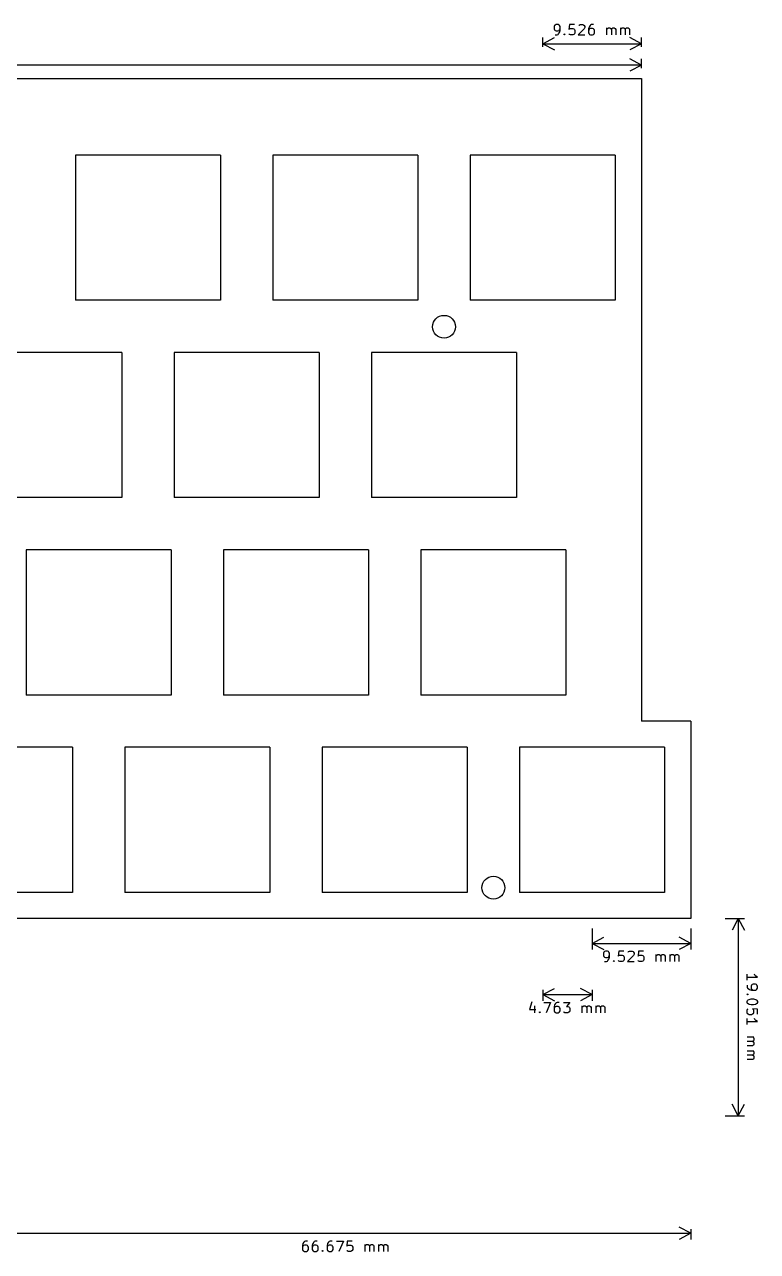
# Model space of a CAD drawing. Extents: x -4 to 144, y -112 to 10.
# Drawn here: x 73.3 to 144, y -108.3 to 10.1 of the extents above; entities that cross this region are included whole.
import ezdxf

# ---------------------------------------------------------------- set-up
doc = ezdxf.new("R2010")
doc.units = 0
doc.layers.add('BLACK', color=7, linetype='CONTINUOUS')

msp = doc.modelspace()

# ---------------------------------------------------------------- linework, layer by layer
at = {"layer": 'BLACK', "linetype": 'CONTINUOUS'}
for p, q in [((124.413, 10.0024), (124.366, 9.90714)), ((124.366, 9.90714), (124.366, 9.66905)), ((124.366, 9.66905), (124.413, 9.57381)), ((124.461, 10.05), (124.413, 10.0024)), ((124.413, 9.57381), (124.461, 9.52619)), ((124.556, 10.0976), (124.461, 10.05)), ((124.461, 9.52619), (124.556, 9.47857)), ((124.747, 10.0976), (124.556, 10.0976)), ((124.556, 9.47857), (124.747, 9.47857)), ((124.842, 10.05), (124.747, 10.0976)), ((124.747, 9.47857), (124.842, 9.52619)), ((124.89, 10.0024), (124.842, 10.05)), ((124.842, 9.52619), (124.89, 9.57381)), ((124.937, 9.90714), (124.89, 10.0024)), ((124.89, 9.57381), (124.937, 9.66905)), ((124.89, 9.33571), (124.937, 9.52619)), ((124.937, 9.52619), (124.937, 9.90714)), ((125.842, 10.0976), (125.794, 9.62143)), ((125.794, 9.62143), (125.842, 9.66905)), ((126.318, 10.0976), (125.842, 10.0976)), ((125.842, 9.66905), (125.937, 9.71667)), ((125.937, 9.71667), (126.175, 9.71667)), ((126.175, 9.71667), (126.271, 9.66905)), ((126.271, 9.66905), (126.318, 9.62143)), ((126.318, 9.62143), (126.366, 9.52619)), ((126.366, 9.52619), (126.366, 9.2881)), ((127.271, 9.66905), (126.699, 9.09762)), ((126.747, 10.0024), (126.794, 10.05)), ((126.794, 10.05), (126.89, 10.0976)), ((126.89, 10.0976), (127.128, 10.0976)), ((127.128, 10.0976), (127.223, 10.05)), ((127.223, 10.05), (127.271, 10.0024)), ((127.271, 10.0024), (127.318, 9.90714)), ((127.318, 9.8119), (127.271, 9.66905)), ((127.318, 9.90714), (127.318, 9.8119)), ((127.747, 9.85952), (127.699, 9.66905)), ((127.699, 9.66905), (127.699, 9.2881)), ((127.747, 9.62143), (127.699, 9.52619)), ((127.842, 10.0024), (127.747, 9.85952)), ((127.794, 9.66905), (127.747, 9.62143)), ((127.89, 9.71667), (127.794, 9.66905)), ((127.89, 10.05), (127.842, 10.0024)), ((127.985, 10.0976), (127.89, 10.05)), ((128.08, 9.71667), (127.89, 9.71667)), ((128.175, 10.0976), (127.985, 10.0976)), ((128.175, 9.66905), (128.08, 9.71667)), ((128.223, 9.62143), (128.175, 9.66905)), ((128.271, 9.52619), (128.223, 9.62143)), ((128.271, 9.2881), (128.271, 9.52619)), ((129.461, 9.09762), (129.461, 9.76428)), ((129.461, 9.66905), (129.509, 9.71667)), ((129.509, 9.71667), (129.604, 9.76428)), ((129.604, 9.76428), (129.747, 9.76428)), ((129.747, 9.76428), (129.842, 9.71667)), ((129.842, 9.71667), (129.89, 9.62143)), ((129.89, 9.62143), (129.937, 9.71667)), ((129.89, 9.62143), (129.89, 9.09762)), ((129.937, 9.71667), (130.032, 9.76428)), ((130.032, 9.76428), (130.175, 9.76428)), ((130.175, 9.76428), (130.271, 9.71667)), ((130.271, 9.71667), (130.318, 9.62143)), ((130.318, 9.62143), (130.318, 9.09762)), ((130.794, 9.09762), (130.794, 9.76428)), ((130.794, 9.66905), (130.842, 9.71667)), ((130.842, 9.71667), (130.937, 9.76428)), ((130.937, 9.76428), (131.08, 9.76428)), ((131.08, 9.76428), (131.175, 9.71667)), ((131.175, 9.71667), (131.223, 9.62143)), ((131.223, 9.62143), (131.271, 9.71667)), ((131.223, 9.62143), (131.223, 9.09762)), ((131.271, 9.71667), (131.366, 9.76428)), ((131.366, 9.76428), (131.509, 9.76428)), ((131.509, 9.76428), (131.604, 9.71667)), ((131.604, 9.71667), (131.652, 9.62143)), ((131.652, 9.62143), (131.652, 9.09762)), ((123.269, 7.95), (123.269, 8.83642)), ((123.269, 8.25), (124.396, 8.83642)), ((124.461, 9.09762), (124.652, 9.09762)), ((124.652, 9.09762), (124.747, 9.14524)), ((124.747, 9.14524), (124.794, 9.19286)), ((124.794, 9.19286), (124.89, 9.33571)), ((125.318, 9.14524), (125.366, 9.19286)), ((125.366, 9.09762), (125.318, 9.14524)), ((125.366, 9.19286), (125.413, 9.14524)), ((125.366, 9.19286), (125.366, 9.09762)), ((125.413, 9.14524), (125.366, 9.09762)), ((125.842, 9.14524), (125.794, 9.19286)), ((125.937, 9.09762), (125.842, 9.14524)), ((126.175, 9.09762), (125.937, 9.09762)), ((126.271, 9.14524), (126.175, 9.09762)), ((126.318, 9.19286), (126.271, 9.14524)), ((126.366, 9.2881), (126.318, 9.19286)), ((126.699, 9.09762), (127.318, 9.09762)), ((127.699, 9.2881), (127.747, 9.19286)), ((127.747, 9.19286), (127.794, 9.14524)), ((127.794, 9.14524), (127.89, 9.09762)), ((127.89, 9.09762), (128.08, 9.09762)), ((128.08, 9.09762), (128.175, 9.14524)), ((128.175, 9.14524), (128.223, 9.19286)), ((128.223, 9.19286), (128.271, 9.2881)), ((132.796, 8.25), (131.669, 8.83642)), ((132.796, 7.95), (132.796, 8.83642)), ((123.269, 8.25), (132.796, 8.25)), ((123.269, 8.25), (124.396, 7.66358)), ((132.796, 8.25), (131.669, 7.66358)), ((132.796, 6.185), (-0.555, 6.185)), ((132.796, 6.185), (131.669, 6.77142)), ((132.796, 6.185), (131.669, 5.59858)), ((132.796, 5.875), (132.796, 6.77142)), ((0, 4.875), (132.796, 4.875)), ((132.796, 4.875), (132.796, -57.15)), ((78.1705, -2.525), (78.1705, -16.525)), ((92.1705, -2.525), (78.1705, -2.525)), ((92.1705, -2.525), (92.1705, -16.525)), ((97.2205, -2.525), (97.2205, -16.525)), ((111.221, -2.525), (97.2205, -2.525)), ((111.221, -2.525), (111.221, -16.525)), ((116.27, -2.525), (116.27, -16.525)), ((130.27, -2.525), (116.27, -2.525)), ((130.27, -2.525), (130.27, -16.525)), ((92.1705, -16.525), (78.1705, -16.525)), ((111.221, -16.525), (97.2205, -16.525)), ((130.27, -16.525), (116.27, -16.525)), ((82.6445, -21.575), (68.6445, -21.575)), ((82.6445, -21.575), (82.6445, -35.575)), ((87.6945, -21.575), (87.6945, -35.575)), ((101.694, -21.575), (87.6945, -21.575)), ((101.694, -21.575), (101.694, -35.575)), ((106.745, -21.575), (106.745, -35.575)), ((120.744, -21.575), (106.745, -21.575)), ((120.744, -21.575), (120.744, -35.575)), ((82.6445, -35.575), (68.6445, -35.575)), ((101.694, -35.575), (87.6945, -35.575)), ((120.744, -35.575), (106.745, -35.575)), ((87.4075, -40.625), (73.4075, -40.625)), ((73.4075, -40.625), (73.4075, -54.625)), ((87.4075, -40.625), (87.4075, -54.625)), ((92.4575, -40.625), (92.4575, -54.625)), ((106.457, -40.625), (92.4575, -40.625)), ((106.457, -40.625), (106.457, -54.625)), ((111.507, -40.625), (111.507, -54.625)), ((125.507, -40.625), (111.507, -40.625)), ((125.507, -40.625), (125.507, -54.625)), ((87.4075, -54.625), (73.4075, -54.625)), ((106.457, -54.625), (92.4575, -54.625)), ((125.507, -54.625), (111.507, -54.625)), ((137.558, -57.15), (132.796, -57.15)), ((137.558, -57.15), (137.558, -76.2)), ((77.8825, -59.675), (63.8825, -59.675)), ((77.8825, -59.675), (77.8825, -73.675)), ((96.9325, -59.675), (82.9325, -59.675)), ((82.9325, -59.675), (82.9325, -73.675)), ((96.9325, -59.675), (96.9325, -73.675)), ((115.983, -59.675), (101.983, -59.675)), ((101.983, -59.675), (101.983, -73.675)), ((115.983, -59.675), (115.983, -73.675)), ((135.032, -59.675), (121.032, -59.675)), ((121.032, -59.675), (121.032, -73.675)), ((135.032, -59.675), (135.032, -73.675)), ((77.8825, -73.675), (63.8825, -73.675)), ((96.9325, -73.675), (82.9325, -73.675)), ((115.983, -73.675), (101.983, -73.675)), ((135.032, -73.675), (121.032, -73.675)), ((137.558, -76.2), (70.8825, -76.2)), ((140.882, -76.2), (142.726, -76.2)), ((142.14, -76.2), (141.554, -77.3265)), ((142.14, -76.2), (142.14, -95.251)), ((142.14, -76.2), (142.726, -77.3265)), ((128.032, -77.15), (128.032, -79.1864)), ((128.032, -78.6), (129.159, -78.0136)), ((137.558, -78.6), (136.431, -78.0136)), ((137.558, -77.15), (137.558, -79.1864)), ((128.032, -78.6), (137.558, -78.6)), ((128.032, -78.6), (129.159, -79.1864)), ((129.319, -79.3524), (129.224, -79.4)), ((129.509, -79.3524), (129.319, -79.3524)), ((129.605, -79.4), (129.509, -79.3524)), ((130.605, -79.3524), (130.557, -79.8286)), ((131.081, -79.3524), (130.605, -79.3524)), ((131.557, -79.4), (131.652, -79.3524)), ((131.652, -79.3524), (131.89, -79.3524)), ((131.89, -79.3524), (131.985, -79.4)), ((132.509, -79.3524), (132.462, -79.8286)), ((132.985, -79.3524), (132.509, -79.3524)), ((137.558, -78.6), (136.431, -79.1864)), ((129.176, -79.4476), (129.128, -79.5429)), ((129.128, -79.5429), (129.128, -79.781)), ((129.128, -79.781), (129.176, -79.8762)), ((129.224, -79.4), (129.176, -79.4476)), ((129.176, -79.8762), (129.224, -79.9238)), ((129.224, -79.9238), (129.319, -79.9714)), ((129.224, -80.3524), (129.414, -80.3524)), ((129.319, -79.9714), (129.509, -79.9714)), ((129.414, -80.3524), (129.509, -80.3048)), ((129.509, -79.9714), (129.605, -79.9238)), ((129.509, -80.3048), (129.557, -80.2571)), ((129.557, -80.2571), (129.652, -80.1143)), ((129.652, -79.4476), (129.605, -79.4)), ((129.605, -79.9238), (129.652, -79.8762)), ((129.7, -79.5429), (129.652, -79.4476)), ((129.652, -79.8762), (129.7, -79.781)), ((129.652, -80.1143), (129.7, -79.9238)), ((129.7, -79.9238), (129.7, -79.5429)), ((130.081, -80.3048), (130.128, -80.2571)), ((130.128, -80.3524), (130.081, -80.3048)), ((130.128, -80.2571), (130.176, -80.3048)), ((130.128, -80.2571), (130.128, -80.3524)), ((130.176, -80.3048), (130.128, -80.3524)), ((130.557, -79.8286), (130.605, -79.781)), ((130.605, -80.3048), (130.557, -80.2571)), ((130.605, -79.781), (130.7, -79.7333)), ((130.7, -80.3524), (130.605, -80.3048)), ((130.7, -79.7333), (130.938, -79.7333)), ((130.938, -80.3524), (130.7, -80.3524)), ((130.938, -79.7333), (131.033, -79.781)), ((131.033, -80.3048), (130.938, -80.3524)), ((131.033, -79.781), (131.081, -79.8286)), ((131.081, -80.2571), (131.033, -80.3048)), ((131.081, -79.8286), (131.128, -79.9238)), ((131.128, -80.1619), (131.081, -80.2571)), ((131.128, -79.9238), (131.128, -80.1619)), ((132.033, -79.781), (131.462, -80.3524)), ((131.462, -80.3524), (132.081, -80.3524)), ((131.509, -79.4476), (131.557, -79.4)), ((131.985, -79.4), (132.033, -79.4476)), ((132.033, -79.4476), (132.081, -79.5429)), ((132.081, -79.6381), (132.033, -79.781)), ((132.081, -79.5429), (132.081, -79.6381)), ((132.462, -79.8286), (132.509, -79.781)), ((132.509, -80.3048), (132.462, -80.2571)), ((132.509, -79.781), (132.605, -79.7333)), ((132.605, -80.3524), (132.509, -80.3048)), ((132.605, -79.7333), (132.843, -79.7333)), ((132.843, -80.3524), (132.605, -80.3524)), ((132.843, -79.7333), (132.938, -79.781)), ((132.938, -80.3048), (132.843, -80.3524)), ((132.938, -79.781), (132.985, -79.8286)), ((132.985, -80.2571), (132.938, -80.3048)), ((132.985, -79.8286), (133.033, -79.9238)), ((133.033, -80.1619), (132.985, -80.2571)), ((133.033, -79.9238), (133.033, -80.1619)), ((134.224, -80.3524), (134.224, -79.6857)), ((134.224, -79.781), (134.271, -79.7333)), ((134.271, -79.7333), (134.366, -79.6857)), ((134.366, -79.6857), (134.509, -79.6857)), ((134.509, -79.6857), (134.605, -79.7333)), ((134.605, -79.7333), (134.652, -79.8286)), ((134.652, -79.8286), (134.7, -79.7333)), ((134.652, -79.8286), (134.652, -80.3524)), ((134.7, -79.7333), (134.795, -79.6857)), ((134.795, -79.6857), (134.938, -79.6857)), ((134.938, -79.6857), (135.033, -79.7333)), ((135.033, -79.7333), (135.081, -79.8286)), ((135.081, -79.8286), (135.081, -80.3524)), ((135.557, -80.3524), (135.557, -79.6857)), ((135.557, -79.781), (135.605, -79.7333)), ((135.605, -79.7333), (135.7, -79.6857)), ((135.7, -79.6857), (135.843, -79.6857)), ((135.843, -79.6857), (135.938, -79.7333)), ((135.938, -79.7333), (135.985, -79.8286)), ((135.985, -79.8286), (136.033, -79.7333)), ((135.985, -79.8286), (135.985, -80.3524)), ((136.033, -79.7333), (136.128, -79.6857)), ((136.128, -79.6857), (136.271, -79.6857)), ((136.271, -79.6857), (136.366, -79.7333)), ((136.366, -79.7333), (136.414, -79.8286)), ((136.414, -79.8286), (136.414, -80.3524)), ((142.988, -82.1541), (142.988, -81.5826)), ((143.75, -81.6779), (143.702, -81.5826)), ((143.845, -81.7731), (143.75, -81.6779)), ((142.988, -81.8684), (143.988, -81.8684)), ((142.988, -82.6303), (142.988, -82.8207)), ((142.988, -82.8207), (143.035, -82.916)), ((143.416, -82.6303), (143.369, -82.7255)), ((143.369, -82.7255), (143.369, -82.916)), ((143.464, -82.5826), (143.416, -82.6303)), ((143.559, -82.535), (143.464, -82.5826)), ((143.797, -82.535), (143.559, -82.535)), ((143.892, -82.5826), (143.797, -82.535)), ((143.988, -81.8684), (143.845, -81.7731)), ((143.94, -82.6303), (143.892, -82.5826)), ((143.988, -82.7255), (143.94, -82.6303)), ((143.988, -82.916), (143.988, -82.7255)), ((123.269, -83.55), (124.396, -82.9636)), ((123.269, -83.1), (123.269, -84.1364)), ((123.269, -83.55), (128.032, -83.55)), ((123.269, -83.55), (124.396, -84.1364)), ((128.032, -83.55), (126.906, -82.9636)), ((128.032, -83.55), (126.906, -84.1364)), ((128.032, -83.1), (128.032, -84.1364)), ((142.988, -83.535), (143.035, -83.4874)), ((143.035, -83.5826), (142.988, -83.535)), ((143.083, -83.535), (142.988, -83.535)), ((143.035, -82.916), (143.083, -82.9636)), ((143.035, -83.4874), (143.083, -83.535)), ((143.083, -83.535), (143.035, -83.5826)), ((143.035, -84.1065), (143.083, -84.0588)), ((143.083, -82.9636), (143.226, -83.0588)), ((143.083, -84.0588), (143.178, -84.0112)), ((143.178, -84.0112), (143.369, -83.9636)), ((143.226, -83.0588), (143.416, -83.1065)), ((143.369, -82.916), (143.416, -83.0112)), ((143.369, -83.9636), (143.607, -83.9636)), ((143.416, -83.0112), (143.464, -83.0588)), ((143.416, -83.1065), (143.797, -83.1065)), ((143.464, -83.0588), (143.559, -83.1065)), ((143.607, -83.9636), (143.797, -84.0112)), ((143.797, -83.1065), (143.892, -83.0588)), ((143.797, -84.0112), (143.892, -84.0588)), ((143.892, -83.0588), (143.94, -83.0112)), ((143.892, -84.0588), (143.94, -84.1065)), ((143.94, -83.0112), (143.988, -82.916)), ((122.222, -84.2548), (121.984, -84.969)), ((121.984, -84.969), (122.603, -84.969)), ((122.461, -84.6357), (122.461, -85.3024)), ((122.937, -85.2548), (122.984, -85.2071)), ((122.984, -85.3024), (122.937, -85.2548)), ((122.984, -85.2071), (123.032, -85.2548)), ((122.984, -85.2071), (122.984, -85.3024)), ((123.032, -85.2548), (122.984, -85.3024)), ((123.365, -84.3024), (124.032, -84.3024)), ((124.032, -84.3024), (123.603, -85.3024)), ((124.413, -84.5405), (124.365, -84.731)), ((124.365, -84.731), (124.365, -85.1119)), ((124.413, -84.7786), (124.365, -84.8738)), ((124.365, -85.1119), (124.413, -85.2071)), ((124.508, -84.3976), (124.413, -84.5405)), ((124.461, -84.731), (124.413, -84.7786)), ((124.413, -85.2071), (124.461, -85.2548)), ((124.556, -84.6833), (124.461, -84.731)), ((124.461, -85.2548), (124.556, -85.3024)), ((124.556, -84.35), (124.508, -84.3976)), ((124.651, -84.3024), (124.556, -84.35)), ((124.746, -84.6833), (124.556, -84.6833)), ((124.841, -84.3024), (124.651, -84.3024)), ((124.841, -84.731), (124.746, -84.6833)), ((124.746, -85.3024), (124.841, -85.2548)), ((124.889, -84.7786), (124.841, -84.731)), ((124.841, -85.2548), (124.889, -85.2071)), ((124.937, -84.8738), (124.889, -84.7786)), ((124.889, -85.2071), (124.937, -85.1119)), ((124.937, -85.1119), (124.937, -84.8738)), ((125.27, -84.3024), (125.889, -84.3024)), ((125.318, -85.2548), (125.27, -85.2071)), ((125.413, -85.3024), (125.318, -85.2548)), ((125.889, -84.3024), (125.556, -84.6833)), ((125.556, -84.6833), (125.699, -84.6833)), ((125.699, -84.6833), (125.794, -84.731)), ((125.794, -85.2548), (125.699, -85.3024)), ((125.794, -84.731), (125.841, -84.7786)), ((125.841, -85.2071), (125.794, -85.2548)), ((125.841, -84.7786), (125.889, -84.8738)), ((125.889, -85.1119), (125.841, -85.2071)), ((125.889, -84.8738), (125.889, -85.1119)), ((127.08, -85.3024), (127.08, -84.6357)), ((127.08, -84.731), (127.127, -84.6833)), ((127.127, -84.6833), (127.222, -84.6357)), ((127.222, -84.6357), (127.365, -84.6357)), ((127.365, -84.6357), (127.461, -84.6833)), ((127.461, -84.6833), (127.508, -84.7786)), ((127.508, -84.7786), (127.556, -84.6833)), ((127.508, -84.7786), (127.508, -85.3024)), ((127.556, -84.6833), (127.651, -84.6357)), ((127.651, -84.6357), (127.794, -84.6357)), ((127.794, -84.6357), (127.889, -84.6833)), ((127.889, -84.6833), (127.937, -84.7786)), ((127.937, -84.7786), (127.937, -85.3024)), ((128.413, -85.3024), (128.413, -84.6357)), ((128.413, -84.731), (128.461, -84.6833)), ((128.461, -84.6833), (128.556, -84.6357)), ((128.556, -84.6357), (128.699, -84.6357)), ((128.699, -84.6357), (128.794, -84.6833)), ((128.794, -84.6833), (128.841, -84.7786)), ((128.841, -84.7786), (128.889, -84.6833)), ((128.841, -84.7786), (128.841, -85.3024)), ((128.889, -84.6833), (128.984, -84.6357)), ((128.984, -84.6357), (129.127, -84.6357)), ((129.127, -84.6357), (129.222, -84.6833)), ((129.222, -84.6833), (129.27, -84.7786)), ((129.27, -84.7786), (129.27, -85.3024)), ((142.988, -84.2017), (143.035, -84.1065)), ((142.988, -84.2969), (142.988, -84.2017)), ((143.035, -84.3922), (142.988, -84.2969)), ((142.988, -85.0588), (143.035, -84.9636)), ((142.988, -85.2969), (142.988, -85.0588)), ((143.083, -84.4398), (143.035, -84.3922)), ((143.035, -84.9636), (143.083, -84.916)), ((143.178, -84.4874), (143.083, -84.4398)), ((143.369, -84.535), (143.178, -84.4874)), ((143.607, -84.535), (143.369, -84.535)), ((143.988, -84.9636), (143.511, -84.916)), ((143.511, -84.916), (143.559, -84.9636)), ((143.559, -84.9636), (143.607, -85.0588)), ((143.797, -84.4874), (143.607, -84.535)), ((143.607, -85.0588), (143.607, -85.2969)), ((143.892, -84.4398), (143.797, -84.4874)), ((143.94, -84.3922), (143.892, -84.4398)), ((143.94, -84.1065), (143.988, -84.2017)), ((143.988, -84.2969), (143.94, -84.3922)), ((143.988, -84.2017), (143.988, -84.2969)), ((143.988, -85.4398), (143.988, -84.9636)), ((124.556, -85.3024), (124.746, -85.3024)), ((125.699, -85.3024), (125.413, -85.3024)), ((143.035, -85.3922), (142.988, -85.2969)), ((142.988, -86.4398), (142.988, -85.8684)), ((142.988, -86.1541), (143.988, -86.1541)), ((143.083, -85.4398), (143.035, -85.3922)), ((143.178, -85.4874), (143.083, -85.4398)), ((143.416, -85.4874), (143.178, -85.4874)), ((143.511, -85.4398), (143.416, -85.4874)), ((143.559, -85.3922), (143.511, -85.4398)), ((143.607, -85.2969), (143.559, -85.3922)), ((143.75, -85.9636), (143.702, -85.8684)), ((143.845, -86.0588), (143.75, -85.9636)), ((143.988, -86.1541), (143.845, -86.0588)), ((142.988, -87.6303), (143.654, -87.6303)), ((143.559, -87.6303), (143.607, -87.6779)), ((143.511, -88.0588), (142.988, -88.0588)), ((143.511, -88.4874), (142.988, -88.4874)), ((143.607, -88.0112), (143.511, -88.0588)), ((143.511, -88.0588), (143.607, -88.1065)), ((143.607, -88.4398), (143.511, -88.4874)), ((143.607, -87.6779), (143.654, -87.7731)), ((143.654, -87.916), (143.607, -88.0112)), ((143.607, -88.1065), (143.654, -88.2017)), ((143.654, -88.3445), (143.607, -88.4398)), ((143.654, -87.7731), (143.654, -87.916)), ((143.654, -88.2017), (143.654, -88.3445)), ((142.988, -88.9636), (143.654, -88.9636)), ((143.511, -89.3922), (142.988, -89.3922)), ((143.511, -89.8207), (142.988, -89.8207)), ((143.607, -89.3445), (143.511, -89.3922)), ((143.511, -89.3922), (143.607, -89.4398)), ((143.607, -89.7731), (143.511, -89.8207)), ((143.559, -88.9636), (143.607, -89.0112)), ((143.607, -89.0112), (143.654, -89.1065)), ((143.654, -89.2493), (143.607, -89.3445)), ((143.607, -89.4398), (143.654, -89.535)), ((143.654, -89.6779), (143.607, -89.7731)), ((143.654, -89.1065), (143.654, -89.2493)), ((143.654, -89.535), (143.654, -89.6779)), ((142.14, -95.251), (141.554, -94.1245)), ((142.14, -95.251), (142.726, -94.1245)), ((140.882, -95.251), (142.726, -95.251)), ((70.8825, -106.59), (137.558, -106.59)), ((137.558, -106.59), (136.431, -106.004)), ((137.558, -106.59), (136.431, -107.176)), ((137.558, -106.2), (137.558, -107.176)), ((100.125, -107.58), (100.077, -107.771)), ((100.077, -107.771), (100.077, -108.152)), ((100.22, -107.438), (100.125, -107.58)), ((100.172, -107.771), (100.125, -107.819)), ((100.268, -107.723), (100.172, -107.771)), ((100.268, -107.39), (100.22, -107.438)), ((100.363, -107.342), (100.268, -107.39)), ((100.458, -107.723), (100.268, -107.723)), ((100.553, -107.342), (100.363, -107.342)), ((100.553, -107.771), (100.458, -107.723)), ((100.601, -107.819), (100.553, -107.771)), ((101.077, -107.58), (101.03, -107.771)), ((101.03, -107.771), (101.03, -108.152)), ((101.172, -107.438), (101.077, -107.58)), ((101.125, -107.771), (101.077, -107.819)), ((101.22, -107.723), (101.125, -107.771)), ((101.22, -107.39), (101.172, -107.438)), ((101.315, -107.342), (101.22, -107.39)), ((101.41, -107.723), (101.22, -107.723)), ((101.506, -107.342), (101.315, -107.342)), ((101.506, -107.771), (101.41, -107.723)), ((101.553, -107.819), (101.506, -107.771)), ((102.506, -107.58), (102.458, -107.771)), ((102.458, -107.771), (102.458, -108.152)), ((102.601, -107.438), (102.506, -107.58)), ((102.553, -107.771), (102.506, -107.819)), ((102.649, -107.723), (102.553, -107.771)), ((102.649, -107.39), (102.601, -107.438)), ((102.744, -107.342), (102.649, -107.39)), ((102.839, -107.723), (102.649, -107.723)), ((102.934, -107.342), (102.744, -107.342)), ((102.934, -107.771), (102.839, -107.723)), ((102.982, -107.819), (102.934, -107.771)), ((103.363, -107.342), (104.03, -107.342)), ((104.03, -107.342), (103.601, -108.342)), ((104.41, -107.342), (104.363, -107.819)), ((104.363, -107.819), (104.41, -107.771)), ((104.887, -107.342), (104.41, -107.342)), ((104.41, -107.771), (104.506, -107.723)), ((104.506, -107.723), (104.744, -107.723)), ((104.744, -107.723), (104.839, -107.771)), ((104.839, -107.771), (104.887, -107.819)), ((106.125, -108.342), (106.125, -107.676)), ((106.125, -107.771), (106.172, -107.723)), ((106.172, -107.723), (106.268, -107.676)), ((106.268, -107.676), (106.41, -107.676)), ((106.41, -107.676), (106.506, -107.723)), ((106.506, -107.723), (106.553, -107.819)), ((106.553, -107.819), (106.601, -107.723)), ((106.601, -107.723), (106.696, -107.676)), ((106.696, -107.676), (106.839, -107.676)), ((106.839, -107.676), (106.934, -107.723)), ((106.934, -107.723), (106.982, -107.819)), ((107.458, -108.342), (107.458, -107.676)), ((107.458, -107.771), (107.506, -107.723)), ((107.506, -107.723), (107.601, -107.676)), ((107.601, -107.676), (107.744, -107.676)), ((107.744, -107.676), (107.839, -107.723)), ((107.839, -107.723), (107.887, -107.819)), ((107.887, -107.819), (107.934, -107.723)), ((107.934, -107.723), (108.03, -107.676)), ((108.03, -107.676), (108.172, -107.676)), ((108.172, -107.676), (108.268, -107.723)), ((108.268, -107.723), (108.315, -107.819)), ((100.125, -107.819), (100.077, -107.914)), ((100.077, -108.152), (100.125, -108.247)), ((100.125, -108.247), (100.172, -108.295)), ((100.172, -108.295), (100.268, -108.342)), ((100.268, -108.342), (100.458, -108.342)), ((100.458, -108.342), (100.553, -108.295)), ((100.553, -108.295), (100.601, -108.247)), ((100.649, -107.914), (100.601, -107.819)), ((100.601, -108.247), (100.649, -108.152)), ((100.649, -108.152), (100.649, -107.914)), ((101.077, -107.819), (101.03, -107.914)), ((101.03, -108.152), (101.077, -108.247)), ((101.077, -108.247), (101.125, -108.295)), ((101.125, -108.295), (101.22, -108.342)), ((101.22, -108.342), (101.41, -108.342)), ((101.41, -108.342), (101.506, -108.295)), ((101.506, -108.295), (101.553, -108.247)), ((101.601, -107.914), (101.553, -107.819)), ((101.553, -108.247), (101.601, -108.152)), ((101.601, -108.152), (101.601, -107.914)), ((101.982, -108.295), (102.03, -108.247)), ((102.03, -108.342), (101.982, -108.295)), ((102.03, -108.247), (102.077, -108.295)), ((102.03, -108.247), (102.03, -108.342)), ((102.077, -108.295), (102.03, -108.342)), ((102.506, -107.819), (102.458, -107.914)), ((102.458, -108.152), (102.506, -108.247)), ((102.506, -108.247), (102.553, -108.295)), ((102.553, -108.295), (102.649, -108.342)), ((102.649, -108.342), (102.839, -108.342)), ((102.839, -108.342), (102.934, -108.295)), ((102.934, -108.295), (102.982, -108.247)), ((103.03, -107.914), (102.982, -107.819)), ((102.982, -108.247), (103.03, -108.152)), ((103.03, -108.152), (103.03, -107.914)), ((104.41, -108.295), (104.363, -108.247)), ((104.506, -108.342), (104.41, -108.295)), ((104.744, -108.342), (104.506, -108.342)), ((104.839, -108.295), (104.744, -108.342)), ((104.887, -108.247), (104.839, -108.295)), ((104.887, -107.819), (104.934, -107.914)), ((104.934, -108.152), (104.887, -108.247)), ((104.934, -107.914), (104.934, -108.152)), ((106.553, -107.819), (106.553, -108.342)), ((106.982, -107.819), (106.982, -108.342)), ((107.887, -107.819), (107.887, -108.342)), ((108.315, -107.819), (108.315, -108.342))]:
    msp.add_line(p, q, dxfattribs=at)
at = {"layer": 'BLACK'}
for centre in [(113.744, -19.075), (118.507, -73.225)]:
    msp.add_circle(centre, 1.1, dxfattribs=at)

doc.saveas('drawing.dxf')
